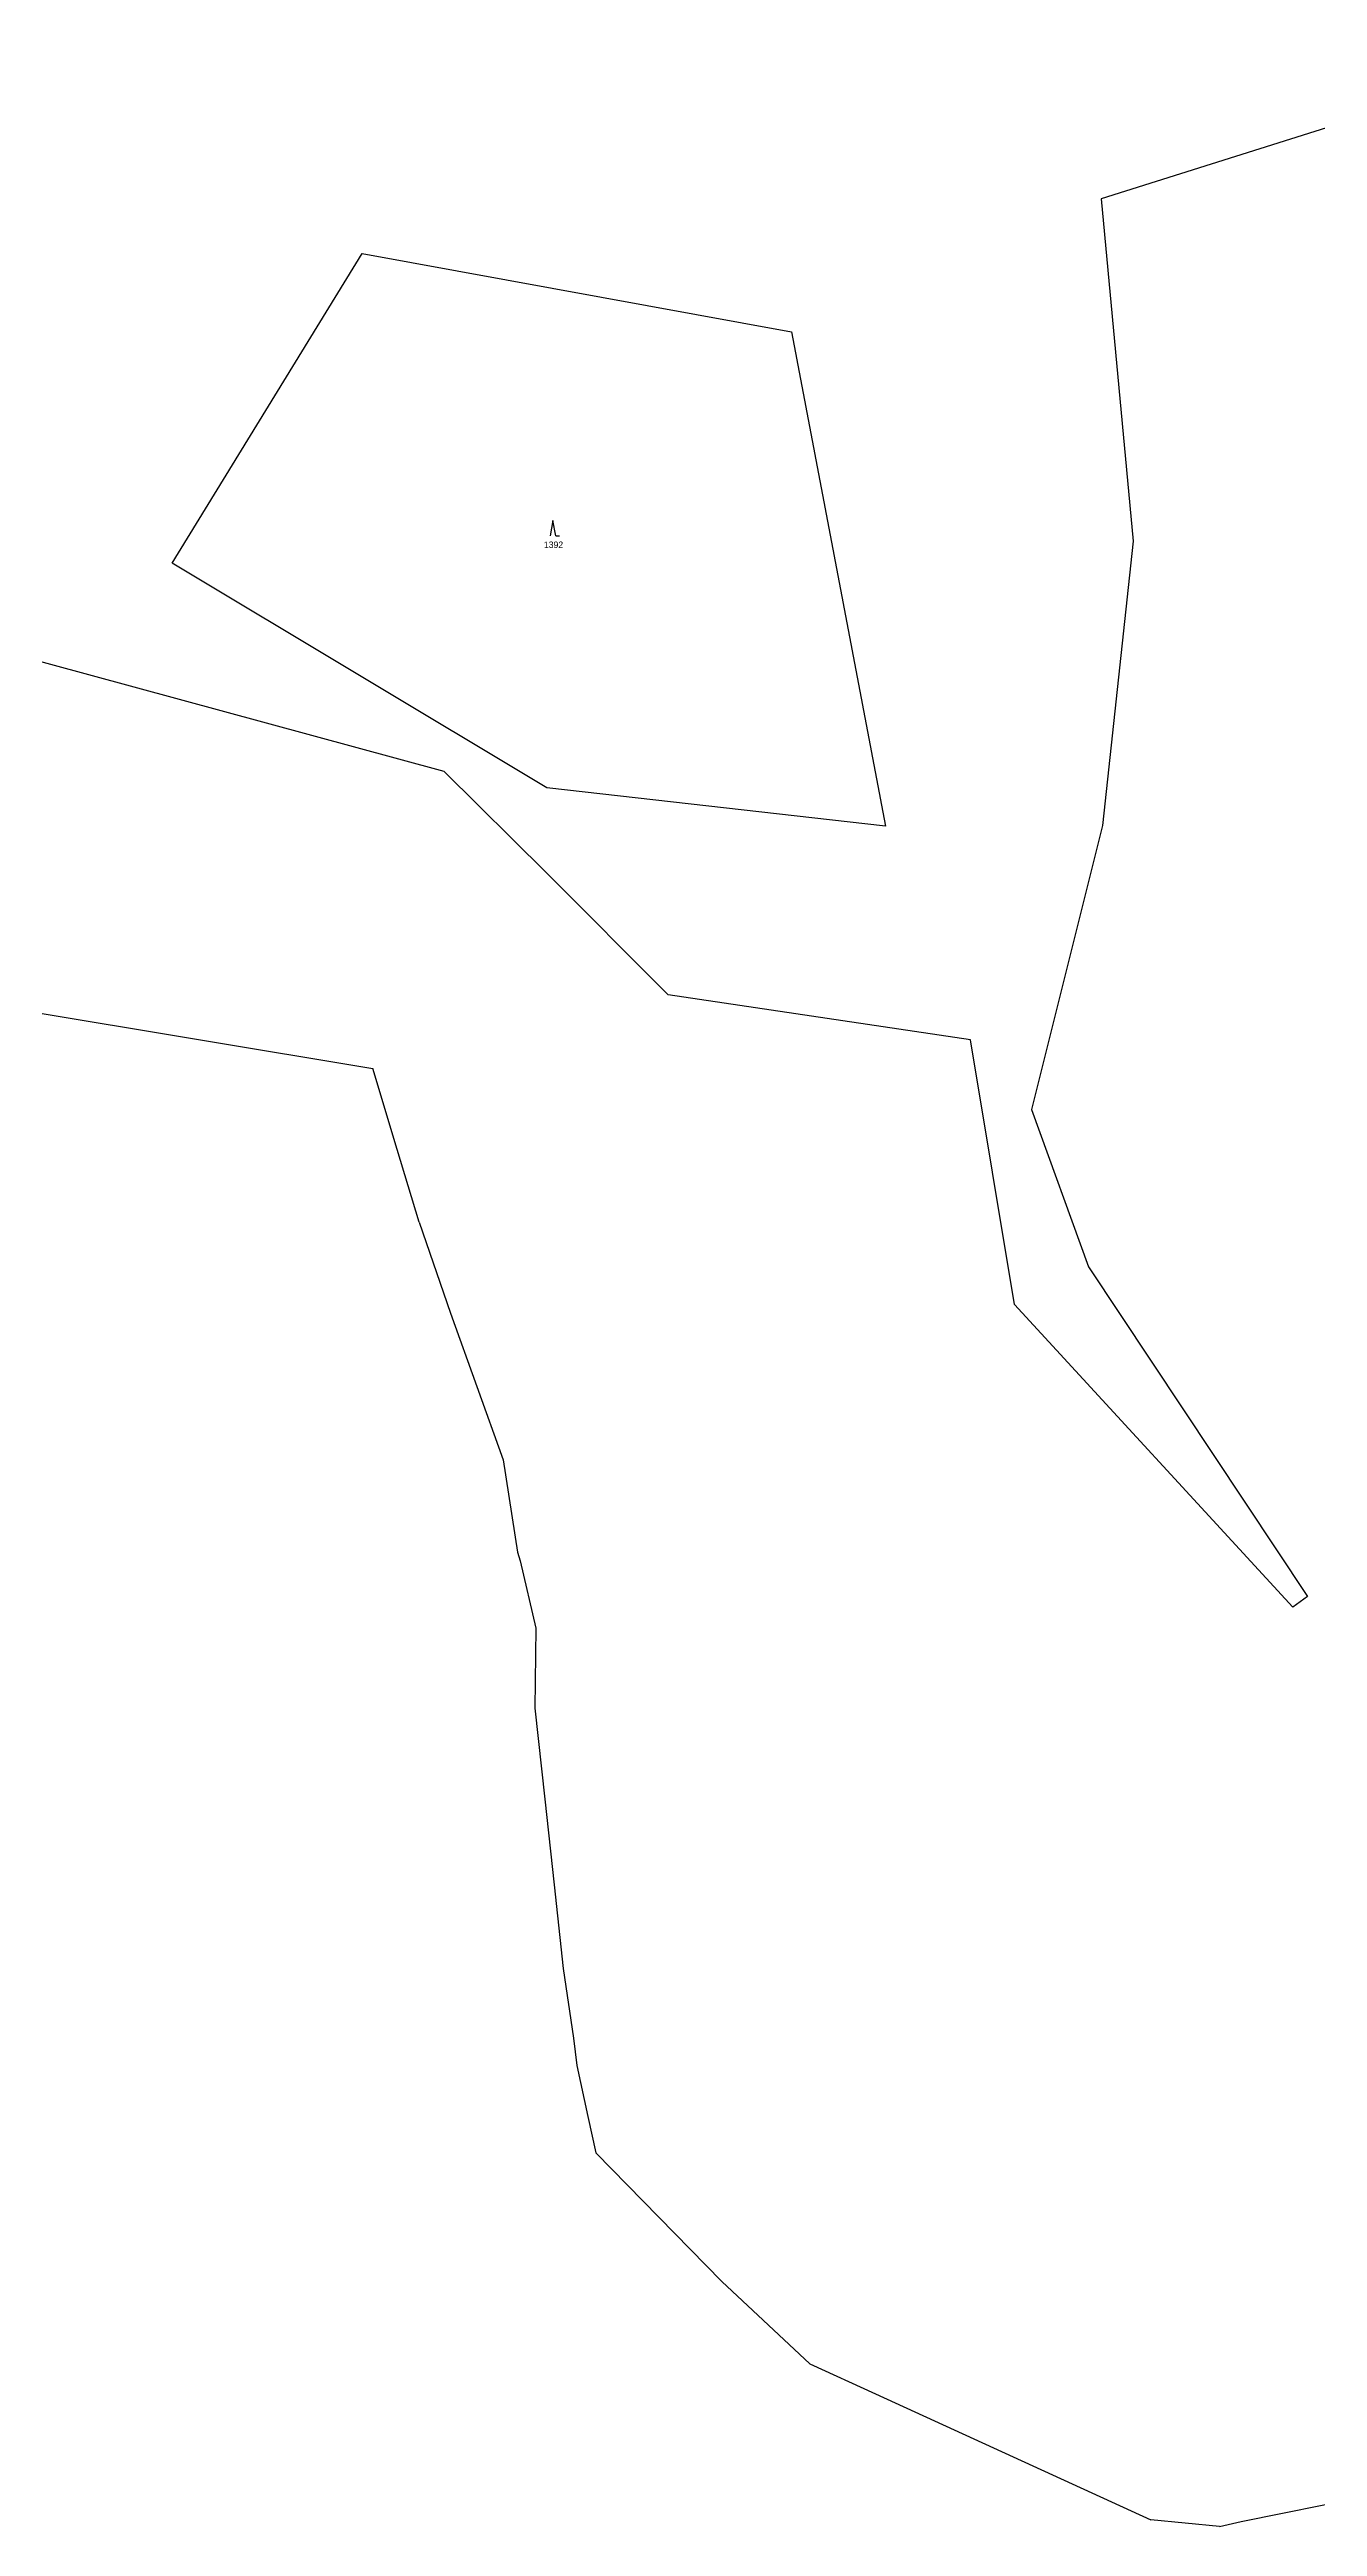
# Model space of a CAD drawing. Extents: x -820725 to -814908, y -1038210 to -1035296.
# Drawn here: x -820374 to -820041, y -1037689 to -1037038 of the extents above; entities that cross this region are included whole.
import ezdxf
from ezdxf.enums import TextEntityAlignment as Align

# ---------------------------------------------------------------- set-up
doc = ezdxf.new("R2010")
doc.units = 0
doc.header["$MEASUREMENT"] = 0
doc.linetypes.add('0_206_2', pattern=[0])
for name, color, linetype in [('18', 1, 'CONTINUOUS'), ('20600', 1, 'CONTINUOUS'), ('20602', 1, 'CONTINUOUS'), ('21900', 1, 'CONTINUOUS'), ('308', 1, 'CONTINUOUS')]:
    doc.layers.add(name, color=color, linetype=linetype)

# ---------------------------------------------------------------- blocks, each defined once
blk = doc.blocks.new('3_08$5')
at = {"layer": '308', "color": 255, "linetype": 'Continuous'}
for p, q in [((0, 4), (-0.75, 0)), ((0.75, 0), (0, 4)), ((0.75, 0), (1.75, 0))]:
    blk.add_line(p, q, dxfattribs=at)

msp = doc.modelspace()

# ---------------------------------------------------------------- linework, layer by layer
at = {"layer": '20600', "color": 3, "linetype": 'Continuous'}
for p, q in [((-820282.99, -1037326.92), (-820289.38, -1037305.64)), ((-820277.26, -1037345.98), (-820282.99, -1037326.92)), ((-820255.14, -1037408.37), (-820251.43, -1037432.62)), ((-820251.43, -1037432.62), (-820250.74, -1037434.94)), ((-820250.74, -1037434.94), (-820246.63, -1037452.6)), ((-820246.63, -1037452.6), (-820246.9, -1037473.66)), ((-820246.9, -1037473.66), (-820244.28, -1037497.5)), ((-820244.28, -1037497.5), (-820241.81, -1037520.01)), ((-820241.81, -1037520.01), (-820239.39, -1037541.99)), ((-820239.39, -1037541.99), (-820236.69, -1037560.28)), ((-820236.69, -1037560.28), (-820235.88, -1037567.49)), ((-820235.88, -1037567.49), (-820232.97, -1037580.87)), ((-820232.97, -1037580.87), (-820230.89, -1037590.42)), ((-820174.65, -1037645.85), (-820157.39, -1037653.75)), ((-820067.11, -1037688.56), (-820085.11, -1037686.8)), ((-820067.11, -1037688.56), (-820061.42, -1037687.29))]:
    msp.add_line(p, q, dxfattribs=at)
at = {"layer": '20602', "color": 3, "linetype": '0_206_2'}
for p, q in [((-820380.96, -1037290.36), (-820289.38, -1037305.64)), ((-820277.26, -1037345.98), (-820269.03, -1037369.87)), ((-820269.03, -1037369.87), (-820255.14, -1037408.37)), ((-820230.89, -1037590.42), (-820197.73, -1037624.2)), ((-820197.73, -1037624.2), (-820174.65, -1037645.85)), ((-820157.39, -1037653.75), (-820085.11, -1037686.8)), ((-820061.42, -1037687.29), (-820029.34, -1037680.74))]:
    msp.add_line(p, q, dxfattribs=at)
at = {"layer": '21900', "color": 3, "linetype": 'Continuous'}
for p, q in [((-819973.73, -1037037.96), (-820098.21, -1037077.17)), ((-820098.21, -1037077.17), (-820089.8, -1037167.06)), ((-820342.05, -1037172.89), (-820292.22, -1037091.53)), ((-820292.22, -1037091.53), (-820179.44, -1037112.07)), ((-820179.44, -1037112.07), (-820154.76, -1037241.98)), ((-820243.74, -1037231.92), (-820342.05, -1037172.89)), ((-820089.8, -1037167.06), (-820097.81, -1037241.77)), ((-820270.63, -1037227.59), (-820386.82, -1037195.99)), ((-820243.84, -1037254.24), (-820270.63, -1037227.59)), ((-820154.76, -1037241.98), (-820243.74, -1037231.92)), ((-820097.81, -1037241.77), (-820116.5, -1037316.35)), ((-820211.88, -1037286.27), (-820243.84, -1037254.24)), ((-820132.49, -1037298.07), (-820211.88, -1037286.27)), ((-820120.9, -1037367.59), (-820132.49, -1037298.07)), ((-820116.5, -1037316.35), (-820101.47, -1037357.74)), ((-820101.47, -1037357.74), (-820044.04, -1037444.3)), ((-820047.88, -1037447.1), (-820120.9, -1037367.59)), ((-820044.04, -1037444.3), (-820047.88, -1037447.1))]:
    msp.add_line(p, q, dxfattribs=at)

# ---------------------------------------------------------------- block references
at = {"layer": '308', "color": 0, "linetype": 'ByBlock'}
msp.add_blockref('3_08$5', (-820242.13, -1037165.68), dxfattribs=at)

# ---------------------------------------------------------------- texts
at = {"layer": '18', "color": 255, "linetype": 'Continuous'}
msp.add_text('1392', height=1.7, dxfattribs=at).set_placement((-820241.96, -1037169.4), align=Align.BOTTOM_CENTER)

doc.saveas('drawing.dxf')
